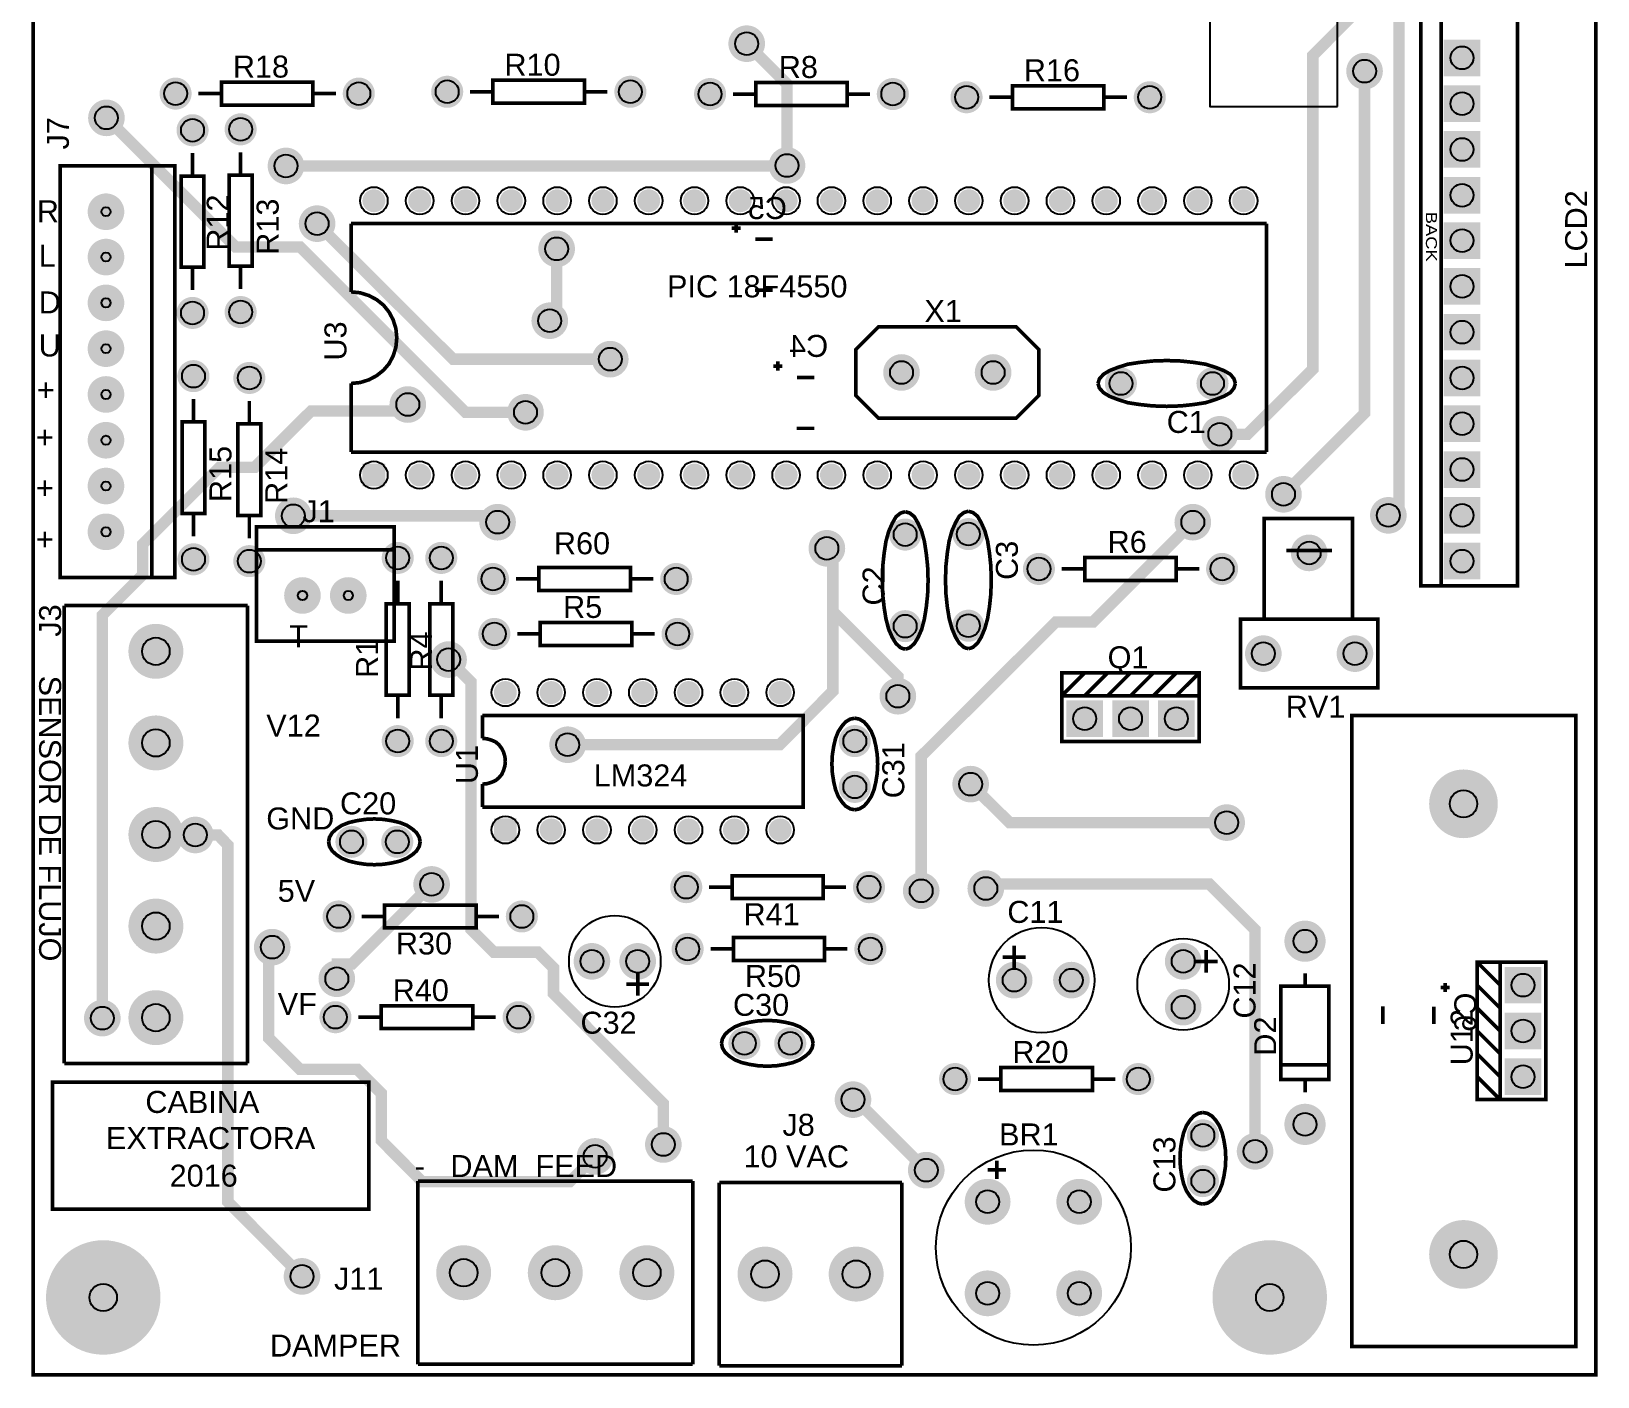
# Model space of a CAD drawing. Extents: x -1.71 to 1.71, y -2.49 to 2.49.
# Drawn here: x -1.71 to 1.71, y -2.492 to 0.446 of the extents above; entities that cross this region are included whole.
import ezdxf

# ---------------------------------------------------------------- set-up
doc = ezdxf.new("R2010")
doc.units = 0
doc.layers.get('0').update_dxf_attribs({"linetype": 'CONTINUOUS'})

# ---------------------------------------------------------------- blocks, each defined once
blk = doc.blocks.new('EPAD')
at = {"const_width": 0.5}
blk.add_lwpolyline([(-0.25, 0, 1), (0.25, 0, 1)], format="xyb", close=True, dxfattribs=at)
blk = doc.blocks.new('RPAD')
blk.add_trace([(-0.5, -0.5), (-0.5, 0.5), (0.5, -0.5), (0.5, 0.5)])

msp = doc.modelspace()

# ---------------------------------------------------------------- linework, layer by layer
for points, const_width in [([(-1.706, -2.488), (1.706, -2.488), (1.706, 2.48), (-1.706, 2.48), (-1.706, -2.488)], 0.008), ([(1.324, -0.765), (1.535, -0.765), (1.535, 0.838), (1.324, 0.838), (1.324, -0.765)], 0.008), ([(1.368, 0.835), (1.368, -0.762)], 0.008), ([(1.224, 0.614), (1.276, 0.562), (1.276, -0.556), (1.276, -0.588), (1.253, -0.611)], 0.025), ([(0.885, -0.434), (0.945, -0.434), (1.088, -0.292), (1.088, 0.393), (1.183, 0.489)], 0.025), ([(-0.06, 0.153), (-0.06, 0.331), (-0.148, 0.419)], 0.025), ([(-0.702, 0.289), (-0.502, 0.289), (-0.502, 0.339), (-0.702, 0.339), (-0.702, 0.289)], 0.008), ([(1.024, -0.565), (1.201, -0.388), (1.201, 0.359)], 0.025), ([(-1.345, 0.31), (-1.295, 0.31)], 0.008), ([(-1.295, 0.285), (-1.095, 0.285), (-1.095, 0.335), (-1.295, 0.335), (-1.295, 0.285)], 0.008), ([(-1.095, 0.31), (-1.045, 0.31)], 0.008), ([(-0.752, 0.314), (-0.702, 0.314)], 0.008), ([(-0.502, 0.314), (-0.452, 0.314)], 0.008), ([(-0.178, 0.309), (-0.128, 0.309)], 0.008), ([(-0.128, 0.284), (0.071, 0.284), (0.071, 0.334), (-0.128, 0.334), (-0.128, 0.284)], 0.008), ([(0.071, 0.309), (0.121, 0.309)], 0.008), ([(0.432, 0.277), (0.632, 0.277), (0.632, 0.327), (0.432, 0.327), (0.432, 0.277)], 0.008), ([(0.382, 0.302), (0.432, 0.302)], 0.008), ([(0.632, 0.302), (0.682, 0.302)], 0.008), ([(-0.631, -0.386), (-0.762, -0.386), (-1.123, -0.025), (-1.264, -0.025), (-1.546, 0.257)], 0.025), ([(-1.358, 0.18), (-1.358, 0.13)], 0.008), ([(-1.253, 0.182), (-1.253, 0.132)], 0.008), ([(-1.647, -0.747), (-1.397, -0.747), (-1.397, 0.152), (-1.647, 0.152), (-1.647, -0.747)], 0.008), ([(-1.447, 0.152), (-1.447, -0.747)], 0.008), ([(-1.154, 0.152), (-0.061, 0.152), (-0.06, 0.153)], 0.025), ([(-1.383, -0.069), (-1.333, -0.069), (-1.333, 0.13), (-1.383, 0.13), (-1.383, -0.069)], 0.008), ([(-1.278, -0.067), (-1.228, -0.067), (-1.228, 0.132), (-1.278, 0.132), (-1.278, -0.067)], 0.008), ([(-1.086, 0.026), (-0.789, -0.27), (-0.446, -0.27)], 0.025), ([(-1.012, -0.123), (-1.012, 0.026)], 0.008), ([(-1.012, 0.026), (0.987, 0.026)], 0.008), ([(-0.161, 0.016), (-0.181, 0.016)], 0.008), ([(-0.171, 0.006), (-0.171, 0.026)], 0.008), ([(0.987, 0.026), (0.987, -0.473)], 0.008), ([(-0.578, -0.186), (-0.563, -0.172), (-0.563, -0.029)], 0.025), ([(-0.091, -0.008), (-0.129, -0.008)], 0.008), ([(-1.358, -0.069), (-1.358, -0.119)], 0.008), ([(-1.253, -0.067), (-1.253, -0.117)], 0.008), ([(-0.912, -0.223), (-0.914, -0.203), (-0.92, -0.184), (-0.929, -0.167), (-0.941, -0.152), (-0.956, -0.14), (-0.973, -0.131), (-0.992, -0.125), (-1.012, -0.123)], 0.008), ([(-0.091, -0.119), (-0.13, -0.119)], 0.008), ([(0.14, -0.199), (0.44, -0.199), (0.49, -0.249), (0.49, -0.349), (0.44, -0.399), (0.14, -0.399), (0.09, -0.349), (0.09, -0.249), (0.14, -0.199)], 0.008), ([(-0.912, -0.223), (-0.914, -0.244), (-0.92, -0.263), (-0.929, -0.28), (-0.941, -0.294), (-0.956, -0.306), (-0.973, -0.315), (-0.992, -0.321), (-1.012, -0.323)], 0.008), ([(-0.08, -0.295), (-0.08, -0.275)], 0.008), ([(0.619, -0.323), (0.622, -0.313), (0.631, -0.303), (0.644, -0.295), (0.662, -0.288), (0.684, -0.281), (0.71, -0.277), (0.738, -0.274), (0.769, -0.273)], 0.008), ([(0.919, -0.323), (0.916, -0.313), (0.908, -0.303), (0.894, -0.295), (0.876, -0.288), (0.854, -0.281), (0.828, -0.277), (0.8, -0.274), (0.769, -0.273)], 0.008), ([(-0.07, -0.285), (-0.09, -0.285)], 0.008), ([(0, -0.31), (-0.038, -0.31)], 0.008), ([(-1.012, -0.473), (-1.012, -0.323)], 0.008), ([(0.619, -0.323), (0.622, -0.333), (0.631, -0.343), (0.644, -0.351), (0.662, -0.358), (0.684, -0.365), (0.71, -0.369), (0.738, -0.372), (0.769, -0.373)], 0.008), ([(0.919, -0.323), (0.916, -0.333), (0.908, -0.343), (0.894, -0.351), (0.876, -0.358), (0.854, -0.365), (0.828, -0.369), (0.8, -0.372), (0.769, -0.373)], 0.008), ([(-1.555, -1.709), (-1.555, -0.829), (-1.467, -0.741), (-1.467, -0.674), (-1.299, -0.506), (-1.222, -0.506), (-1.099, -0.383), (-0.902, -0.383), (-0.888, -0.369)], 0.025), ([(-1.356, -0.357), (-1.356, -0.407)], 0.008), ([(-1.234, -0.361), (-1.234, -0.411)], 0.008), ([(-1.381, -0.607), (-1.331, -0.607), (-1.331, -0.407), (-1.381, -0.407), (-1.381, -0.607)], 0.008), ([(-1.259, -0.611), (-1.209, -0.611), (-1.209, -0.411), (-1.259, -0.411), (-1.259, -0.611)], 0.008), ([(0, -0.421), (-0.039, -0.421)], 0.008), ([(-1.012, -0.473), (0.987, -0.473)], 0.008), ([(-1.356, -0.607), (-1.356, -0.657)], 0.008), ([(-1.234, -0.611), (-1.234, -0.661)], 0.008), ([(-1.138, -0.612), (-0.707, -0.612), (-0.692, -0.626)], 0.025), ([(0.198, -0.603), (0.188, -0.606), (0.178, -0.614), (0.17, -0.628), (0.162, -0.646), (0.156, -0.668), (0.152, -0.694), (0.149, -0.722), (0.148, -0.753)], 0.008), ([(0.198, -0.603), (0.208, -0.606), (0.218, -0.614), (0.226, -0.628), (0.234, -0.646), (0.24, -0.668), (0.244, -0.694), (0.247, -0.722), (0.248, -0.753)], 0.008), ([(0.233, -1.431), (0.233, -1.137), (0.527, -0.844), (0.608, -0.844), (0.826, -0.626)], 0.025), ([(0.336, -0.602), (0.326, -0.605), (0.316, -0.613), (0.308, -0.627), (0.3, -0.645), (0.294, -0.667), (0.29, -0.693), (0.287, -0.721), (0.286, -0.752)], 0.008), ([(0.336, -0.602), (0.346, -0.605), (0.356, -0.613), (0.364, -0.627), (0.372, -0.645), (0.378, -0.667), (0.382, -0.693), (0.385, -0.721), (0.386, -0.752)], 0.008), ([(0.982, -0.838), (1.175, -0.838), (1.175, -0.618), (0.982, -0.618), (0.982, -0.838)], 0.008), ([(-1.218, -0.886), (-0.918, -0.886), (-0.918, -0.636), (-1.218, -0.636), (-1.218, -0.886)], 0.008), ([(-1.218, -0.686), (-0.918, -0.686)], 0.008), ([(-0.539, -1.112), (-0.076, -1.112), (0.04, -0.995), (0.04, -0.821), (0.04, -0.695), (0.027, -0.683)], 0.025), ([(1.03, -0.688), (1.13, -0.688)], 0.008), ([(0.59, -0.753), (0.79, -0.753), (0.79, -0.703), (0.59, -0.703), (0.59, -0.753)], 0.008), ([(-0.91, -0.754), (-0.91, -0.804)], 0.008), ([(-0.815, -0.804), (-0.815, -0.754)], 0.008), ([(-0.602, -0.75), (-0.652, -0.75)], 0.008), ([(-0.602, -0.775), (-0.402, -0.775), (-0.402, -0.725), (-0.602, -0.725), (-0.602, -0.775)], 0.008), ([(-0.352, -0.75), (-0.402, -0.75)], 0.008), ([(0.198, -0.903), (0.193, -0.902), (0.188, -0.9), (0.178, -0.891), (0.17, -0.878), (0.162, -0.86), (0.156, -0.837), (0.152, -0.812), (0.149, -0.784), (0.148, -0.753)], 0.008), ([(0.198, -0.903), (0.203, -0.902), (0.208, -0.9), (0.218, -0.891), (0.226, -0.878), (0.234, -0.86), (0.24, -0.837), (0.244, -0.812), (0.247, -0.784), (0.248, -0.753)], 0.008), ([(0.336, -0.902), (0.331, -0.901), (0.326, -0.899), (0.316, -0.89), (0.308, -0.877), (0.3, -0.858), (0.294, -0.836), (0.29, -0.811), (0.287, -0.783), (0.286, -0.752)], 0.008), ([(0.336, -0.902), (0.341, -0.901), (0.346, -0.899), (0.356, -0.89), (0.364, -0.877), (0.372, -0.858), (0.378, -0.836), (0.382, -0.811), (0.385, -0.783), (0.386, -0.752)], 0.008), ([(0.54, -0.728), (0.59, -0.728)], 0.008), ([(0.79, -0.728), (0.84, -0.728)], 0.008), ([(-1.238, -0.808), (-1.638, -0.808)], 0.008), ([(-1.638, -0.808), (-1.638, -1.808)], 0.008), ([(-1.238, -1.808), (-1.238, -0.808)], 0.008), ([(-0.935, -1.004), (-0.885, -1.004), (-0.885, -0.804), (-0.935, -0.804), (-0.935, -1.004)], 0.008), ([(-0.84, -1.004), (-0.79, -1.004), (-0.79, -0.804), (-0.84, -0.804), (-0.84, -1.004)], 0.008), ([(0.182, -1.006), (0.182, -0.963), (0.04, -0.821)], 0.025), ([(-0.599, -0.895), (-0.399, -0.895), (-0.399, -0.845), (-0.599, -0.845), (-0.599, -0.895)], 0.008), ([(0.93, -0.988), (1.23, -0.988), (1.23, -0.838), (0.93, -0.838), (0.93, -0.988)], 0.008), ([(-0.649, -0.87), (-0.599, -0.87)], 0.008), ([(-0.399, -0.87), (-0.349, -0.87)], 0.008), ([(-0.33, -1.985), (-0.33, -1.896), (-0.57, -1.655), (-0.57, -1.599), (-0.604, -1.565), (-0.7, -1.565), (-0.75, -1.515), (-0.75, -0.975), (-0.799, -0.926)], 0.025), ([(0.54, -1.005), (0.54, -0.955), (0.84, -0.955), (0.84, -1.005)], 0.008), ([(0.54, -1.005), (0.59, -0.955)], 0.008), ([(0.59, -1.005), (0.64, -0.955)], 0.008), ([(0.64, -1.005), (0.69, -0.955)], 0.008), ([(0.69, -1.005), (0.74, -0.955)], 0.008), ([(0.74, -1.005), (0.79, -0.955)], 0.008), ([(0.79, -1.005), (0.84, -0.955)], 0.008), ([(-0.91, -1.004), (-0.91, -1.054)], 0.008), ([(-0.815, -1.054), (-0.815, -1.004)], 0.008), ([(0.54, -1.105), (0.84, -1.105), (0.84, -1.005), (0.54, -1.005), (0.54, -1.105)], 0.008), ([(-0.725, -1.098), (-0.725, -1.048)], 0.008), ([(-0.725, -1.248), (-0.025, -1.248), (-0.025, -1.048), (-0.725, -1.048)], 0.008), ([(0.088, -1.054), (0.078, -1.056), (0.068, -1.062), (0.06, -1.071), (0.052, -1.083), (0.046, -1.098), (0.042, -1.115), (0.039, -1.134), (0.038, -1.154)], 0.008), ([(0.088, -1.054), (0.098, -1.056), (0.108, -1.062), (0.116, -1.071), (0.124, -1.083), (0.13, -1.098), (0.134, -1.115), (0.137, -1.134), (0.138, -1.154)], 0.008), ([(1.173, -2.426), (1.662, -2.426), (1.662, -1.048), (1.173, -1.048), (1.173, -2.426)], 0.008), ([(-0.675, -1.148), (-0.676, -1.138), (-0.679, -1.128), (-0.683, -1.12), (-0.689, -1.112), (-0.696, -1.106), (-0.705, -1.102), (-0.715, -1.099), (-0.725, -1.098)], 0.008), ([(-0.675, -1.148), (-0.676, -1.158), (-0.679, -1.168), (-0.683, -1.177), (-0.689, -1.184), (-0.696, -1.19), (-0.705, -1.194), (-0.715, -1.197), (-0.725, -1.198)], 0.008), ([(0.088, -1.254), (0.078, -1.252), (0.068, -1.246), (0.06, -1.237), (0.052, -1.225), (0.046, -1.21), (0.042, -1.193), (0.039, -1.174), (0.038, -1.154)], 0.008), ([(0.088, -1.254), (0.098, -1.252), (0.108, -1.246), (0.116, -1.237), (0.124, -1.225), (0.13, -1.21), (0.134, -1.193), (0.137, -1.174), (0.138, -1.154)], 0.008), ([(-0.725, -1.248), (-0.725, -1.198)], 0.008), ([(0.9, -1.282), (0.426, -1.282), (0.341, -1.198)], 0.025), ([(-1.352, -1.309), (-1.302, -1.309), (-1.281, -1.331), (-1.281, -2.11), (-1.119, -2.273)], 0.025), ([(-1.061, -1.324), (-1.059, -1.314), (-1.053, -1.304), (-1.044, -1.296), (-1.032, -1.288), (-1.017, -1.282), (-1, -1.278), (-0.981, -1.275), (-0.961, -1.274)], 0.008), ([(-0.861, -1.324), (-0.863, -1.314), (-0.869, -1.304), (-0.878, -1.296), (-0.89, -1.288), (-0.905, -1.282), (-0.922, -1.278), (-0.941, -1.275), (-0.961, -1.274)], 0.008), ([(-1.061, -1.324), (-1.059, -1.334), (-1.053, -1.344), (-1.044, -1.352), (-1.032, -1.36), (-1.017, -1.366), (-1, -1.37), (-0.981, -1.373), (-0.961, -1.374)], 0.008), ([(-0.861, -1.324), (-0.863, -1.334), (-0.869, -1.344), (-0.878, -1.352), (-0.89, -1.36), (-0.905, -1.366), (-0.922, -1.37), (-0.941, -1.373), (-0.961, -1.374)], 0.008), ([(-0.18, -1.448), (0.019, -1.448), (0.019, -1.398), (-0.18, -1.398), (-0.18, -1.448)], 0.008), ([(-0.836, -1.417), (-1.01, -1.591), (-1.042, -1.591), (-1.043, -1.623)], 0.025), ([(-0.18, -1.423), (-0.23, -1.423)], 0.008), ([(0.069, -1.423), (0.019, -1.423)], 0.008), ([(0.962, -2), (0.962, -1.516), (0.862, -1.416), (0.384, -1.416), (0.374, -1.426)], 0.025), ([(-0.939, -1.512), (-0.739, -1.512), (-0.739, -1.462), (-0.939, -1.462), (-0.939, -1.512)], 0.008), ([(-0.939, -1.487), (-0.989, -1.487)], 0.008), ([(-0.689, -1.487), (-0.739, -1.487)], 0.008), ([(-0.177, -1.583), (0.022, -1.583), (0.022, -1.533), (-0.177, -1.533), (-0.177, -1.583)], 0.008), ([(-0.479, -2.011), (-0.534, -2.066), (-0.857, -2.066), (-0.946, -1.976), (-0.946, -1.873), (-0.998, -1.821), (-1.123, -1.821), (-1.192, -1.752), (-1.192, -1.562), (-1.184, -1.554)], 0.025), ([(-0.177, -1.558), (-0.227, -1.558)], 0.008), ([(0.072, -1.558), (0.022, -1.558)], 0.008), ([(0.411, -1.576), (0.461, -1.576)], 0.008), ([(0.436, -1.551), (0.436, -1.601)], 0.008), ([(0.855, -1.56), (0.855, -1.61)], 0.008), ([(-0.386, -1.66), (-0.386, -1.61)], 0.008), ([(0.88, -1.585), (0.83, -1.585)], 0.008), ([(1.071, -1.639), (1.071, -1.611)], 0.008), ([(1.497, -1.887), (1.597, -1.887), (1.597, -1.587), (1.497, -1.587), (1.497, -1.887), (1.447, -1.887), (1.447, -1.587), (1.497, -1.587)], 0.008), ([(1.497, -1.637), (1.447, -1.587)], 0.008), ([(-0.361, -1.635), (-0.411, -1.635)], 0.008), ([(1.018, -1.843), (1.123, -1.843), (1.123, -1.639), (1.018, -1.639), (1.018, -1.843)], 0.008), ([(1.367, -1.642), (1.387, -1.642)], 0.008), ([(1.377, -1.652), (1.377, -1.632)], 0.008), ([(1.497, -1.687), (1.447, -1.637)], 0.008), ([(-0.996, -1.707), (-0.946, -1.707)], 0.008), ([(-0.946, -1.732), (-0.746, -1.732), (-0.746, -1.682), (-0.946, -1.682), (-0.946, -1.732)], 0.008), ([(-0.746, -1.707), (-0.696, -1.707)], 0.008), ([(-0.203, -1.764), (-0.201, -1.754), (-0.195, -1.744), (-0.186, -1.736), (-0.174, -1.728), (-0.159, -1.722), (-0.142, -1.718), (-0.123, -1.715), (-0.103, -1.714)], 0.008), ([(-0.003, -1.764), (-0.005, -1.754), (-0.011, -1.744), (-0.02, -1.736), (-0.032, -1.728), (-0.047, -1.722), (-0.064, -1.718), (-0.083, -1.715), (-0.103, -1.714)], 0.008), ([(1.241, -1.722), (1.241, -1.683)], 0.008), ([(1.352, -1.722), (1.352, -1.684)], 0.008), ([(1.497, -1.737), (1.447, -1.687)], 0.008), ([(1.497, -1.787), (1.447, -1.737)], 0.008), ([(-0.203, -1.764), (-0.201, -1.774), (-0.195, -1.784), (-0.186, -1.792), (-0.174, -1.8), (-0.159, -1.806), (-0.142, -1.81), (-0.123, -1.813), (-0.103, -1.814)], 0.008), ([(-0.003, -1.764), (-0.005, -1.774), (-0.011, -1.784), (-0.02, -1.792), (-0.032, -1.8), (-0.047, -1.806), (-0.064, -1.81), (-0.083, -1.813), (-0.103, -1.814)], 0.008), ([(-1.238, -1.808), (-1.638, -1.808)], 0.008), ([(1.019, -1.811), (1.122, -1.811)], 0.008), ([(1.497, -1.837), (1.447, -1.787)], 0.008), ([(-1.664, -2.126), (-0.973, -2.126), (-0.973, -1.849), (-1.664, -1.849), (-1.664, -2.126)], 0.008), ([(0.357, -1.842), (0.407, -1.842)], 0.008), ([(0.407, -1.867), (0.607, -1.867), (0.607, -1.817), (0.407, -1.817), (0.407, -1.867)], 0.008), ([(0.607, -1.842), (0.657, -1.842)], 0.008), ([(1.071, -1.871), (1.071, -1.843)], 0.008), ([(1.497, -1.887), (1.447, -1.837)], 0.008), ([(0.244, -2.041), (0.09, -1.887), (0.084, -1.887)], 0.025), ([(0.848, -1.915), (0.838, -1.917), (0.828, -1.923), (0.82, -1.932), (0.812, -1.944), (0.806, -1.959), (0.802, -1.976), (0.799, -1.995), (0.798, -2.015)], 0.008), ([(0.848, -1.915), (0.858, -1.917), (0.868, -1.923), (0.876, -1.932), (0.884, -1.944), (0.89, -1.959), (0.894, -1.976), (0.897, -1.995), (0.898, -2.015)], 0.008), ([(0.398, -2.02), (0.398, -2.06)], 0.008), ([(0.848, -2.115), (0.838, -2.113), (0.828, -2.107), (0.82, -2.098), (0.812, -2.086), (0.806, -2.071), (0.802, -2.054), (0.799, -2.035), (0.798, -2.015)], 0.008), ([(0.848, -2.115), (0.858, -2.113), (0.868, -2.107), (0.876, -2.098), (0.884, -2.086), (0.89, -2.071), (0.894, -2.054), (0.897, -2.035), (0.898, -2.015)], 0.008), ([(0.378, -2.04), (0.418, -2.04)], 0.008), ([(-0.866, -2.065), (-0.866, -2.465)], 0.008), ([(-0.266, -2.065), (-0.866, -2.065)], 0.008), ([(-0.266, -2.065), (-0.266, -2.465)], 0.008), ([(-0.208, -2.068), (-0.208, -2.468)], 0.008), ([(-0.208, -2.068), (0.191, -2.068)], 0.008), ([(0.191, -2.068), (0.191, -2.468)], 0.008), ([(-0.866, -2.465), (-0.266, -2.465)], 0.008), ([(-0.208, -2.468), (0.191, -2.468)], 0.008)]:
    msp.add_lwpolyline(points, dxfattribs=dict(const_width=const_width))
msp.add_lwpolyline([(1.142, 0.282), (1.142, 1.823), (0.863, 1.823), (0.863, 0.282), (1.142, 0.282)])
for centre, radius in [((-0.148, 0.419), 0.025), ((1.414, 0.388), 0.025), ((1.201, 0.359), 0.025), ((-1.395, 0.31), 0.025), ((-0.995, 0.31), 0.025), ((-0.802, 0.314), 0.025), ((-0.402, 0.314), 0.025), ((-0.228, 0.309), 0.025), ((0.171, 0.309), 0.025), ((0.332, 0.302), 0.025), ((0.732, 0.302), 0.025), ((1.414, 0.288), 0.025), ((-1.546, 0.257), 0.025), ((-1.358, 0.23), 0.025), ((-1.253, 0.232), 0.025), ((1.414, 0.188), 0.025), ((-1.154, 0.152), 0.025), ((-0.06, 0.153), 0.025), ((-0.962, 0.076), 0.03), ((-0.862, 0.076), 0.03), ((-0.762, 0.076), 0.03), ((-0.662, 0.076), 0.03), ((-0.562, 0.076), 0.03), ((-0.462, 0.076), 0.03), ((-0.362, 0.076), 0.03), ((-0.262, 0.076), 0.03), ((-0.162, 0.076), 0.03), ((-0.062, 0.076), 0.03), ((0.037, 0.076), 0.03), ((0.137, 0.076), 0.03), ((0.237, 0.076), 0.03), ((0.337, 0.076), 0.03), ((0.437, 0.076), 0.03), ((0.537, 0.076), 0.03), ((0.637, 0.076), 0.03), ((0.737, 0.076), 0.03), ((0.837, 0.076), 0.03), ((0.937, 0.076), 0.03), ((1.414, 0.088), 0.025), ((-1.547, 0.052), 0.01), ((-1.086, 0.026), 0.025), ((1.414, -0.011), 0.025), ((-0.563, -0.029), 0.025), ((-1.547, -0.047), 0.01), ((1.414, -0.111), 0.025), ((-1.547, -0.147), 0.01), ((-1.358, -0.169), 0.025), ((-1.253, -0.167), 0.025), ((-0.578, -0.186), 0.025), ((1.414, -0.211), 0.025), ((-1.547, -0.247), 0.01), ((-0.446, -0.27), 0.025), ((-1.356, -0.307), 0.025), ((-1.234, -0.311), 0.025), ((0.19, -0.299), 0.025), ((0.39, -0.299), 0.025), ((0.669, -0.323), 0.025), ((0.869, -0.323), 0.025), ((1.414, -0.311), 0.025), ((-1.547, -0.347), 0.01), ((-0.888, -0.369), 0.025), ((-0.631, -0.386), 0.025), ((0.885, -0.434), 0.025), ((1.414, -0.411), 0.025), ((-1.547, -0.447), 0.01), ((-0.962, -0.523), 0.03), ((-0.862, -0.523), 0.03), ((-0.762, -0.523), 0.03), ((-0.662, -0.523), 0.03), ((-0.562, -0.523), 0.03), ((-0.462, -0.523), 0.03), ((-0.362, -0.523), 0.03), ((-0.262, -0.523), 0.03), ((-0.162, -0.523), 0.03), ((-0.062, -0.523), 0.03), ((0.037, -0.523), 0.03), ((0.137, -0.523), 0.03), ((0.237, -0.523), 0.03), ((0.337, -0.523), 0.03), ((0.437, -0.523), 0.03), ((0.537, -0.523), 0.03), ((0.637, -0.523), 0.03), ((0.737, -0.523), 0.03), ((0.837, -0.523), 0.03), ((0.937, -0.523), 0.03), ((1.414, -0.511), 0.025), ((-1.547, -0.547), 0.01), ((1.024, -0.565), 0.025), ((-1.138, -0.612), 0.025), ((-0.692, -0.626), 0.025), ((0.826, -0.626), 0.025), ((1.253, -0.611), 0.025), ((1.414, -0.611), 0.025), ((-1.547, -0.647), 0.01), ((0.198, -0.653), 0.025), ((0.336, -0.652), 0.025), ((-1.356, -0.707), 0.025), ((-0.91, -0.704), 0.025), ((-0.815, -0.704), 0.025), ((0.027, -0.683), 0.025), ((1.08, -0.693), 0.025), ((-1.234, -0.711), 0.025), ((0.49, -0.728), 0.025), ((0.89, -0.728), 0.025), ((1.414, -0.711), 0.025), ((-0.702, -0.75), 0.025), ((-0.302, -0.75), 0.025), ((-1.118, -0.786), 0.01), ((-1.018, -0.786), 0.01), ((-0.699, -0.87), 0.025), ((-0.299, -0.87), 0.025), ((0.198, -0.853), 0.025), ((0.336, -0.852), 0.025), ((-1.438, -0.908), 0.03), ((0.98, -0.913), 0.025), ((1.18, -0.913), 0.025), ((-0.799, -0.926), 0.025), ((-0.675, -0.998), 0.03), ((-0.575, -0.998), 0.03), ((-0.475, -0.998), 0.03), ((-0.375, -0.998), 0.03), ((-0.275, -0.998), 0.03), ((-0.175, -0.998), 0.03), ((-0.075, -0.998), 0.03), ((0.182, -1.006), 0.025), ((0.59, -1.055), 0.025), ((0.69, -1.055), 0.025), ((0.79, -1.055), 0.025), ((-1.438, -1.108), 0.03), ((-0.91, -1.104), 0.025), ((-0.815, -1.104), 0.025), ((-0.539, -1.112), 0.025), ((0.088, -1.104), 0.025), ((0.088, -1.204), 0.025), ((0.341, -1.198), 0.025), ((1.417, -1.241), 0.03), ((0.9, -1.282), 0.025), ((-1.438, -1.308), 0.03), ((-1.352, -1.309), 0.025), ((-1.011, -1.324), 0.025), ((-0.911, -1.324), 0.025), ((-0.675, -1.298), 0.03), ((-0.575, -1.298), 0.03), ((-0.475, -1.298), 0.03), ((-0.375, -1.298), 0.03), ((-0.275, -1.298), 0.03), ((-0.175, -1.298), 0.03), ((-0.075, -1.298), 0.03), ((-0.836, -1.417), 0.025), ((-0.28, -1.423), 0.025), ((0.119, -1.423), 0.025), ((0.374, -1.426), 0.025), ((0.233, -1.431), 0.025), ((-1.039, -1.487), 0.025), ((-0.639, -1.487), 0.025), ((-1.438, -1.508), 0.03), ((-1.184, -1.554), 0.025), ((-0.277, -1.558), 0.025), ((0.122, -1.558), 0.025), ((1.071, -1.541), 0.025), ((-0.486, -1.585), 0.025), ((-0.386, -1.585), 0.025), ((0.805, -1.585), 0.025), ((-1.043, -1.623), 0.025), ((0.436, -1.626), 0.025), ((0.561, -1.626), 0.025), ((1.547, -1.637), 0.025), ((0.805, -1.685), 0.025), ((-1.555, -1.709), 0.025), ((-1.438, -1.708), 0.03), ((-1.046, -1.707), 0.025), ((-0.646, -1.707), 0.025), ((-0.153, -1.764), 0.025), ((-0.053, -1.764), 0.025), ((1.547, -1.737), 0.025), ((1.547, -1.837), 0.025), ((0.307, -1.842), 0.025), ((0.707, -1.842), 0.025), ((0.084, -1.887), 0.025), ((0.848, -1.965), 0.025), ((1.071, -1.941), 0.025), ((-0.33, -1.985), 0.025), ((0.962, -2), 0.025), ((-0.479, -2.011), 0.025), ((0.244, -2.041), 0.025), ((0.848, -2.065), 0.025), ((0.378, -2.11), 0.025), ((0.578, -2.11), 0.025), ((1.417, -2.225), 0.03), ((-1.119, -2.273), 0.025), ((-0.766, -2.265), 0.03), ((-0.566, -2.265), 0.03), ((-0.366, -2.265), 0.03), ((-0.108, -2.268), 0.03), ((0.091, -2.268), 0.03), ((-1.553, -2.319), 0.03), ((0.378, -2.31), 0.025), ((0.578, -2.31), 0.025), ((0.994, -2.319), 0.03)]:
    msp.add_circle(centre, radius)
at = {"layer": '12632256'}
for centre, radius in [((-0.436, -1.585), 0.1), ((0.496, -1.626), 0.115), ((0.805, -1.635), 0.1), ((0.478, -2.21), 0.213)]:
    msp.add_circle(centre, radius, dxfattribs=at)

# ---------------------------------------------------------------- block references
for name, p, xscale, yscale in [('EPAD', (-0.148, 0.419), 0.08, 0.08), ('EPAD', (1.201, 0.359), 0.08, 0.08), ('EPAD', (-1.395, 0.31), 0.07, 0.07), ('EPAD', (-0.995, 0.31), 0.07, 0.07), ('EPAD', (-0.802, 0.314), 0.07, 0.07), ('EPAD', (-0.402, 0.314), 0.07, 0.07), ('EPAD', (-0.228, 0.309), 0.07, 0.07), ('EPAD', (0.171, 0.309), 0.07, 0.07), ('EPAD', (0.332, 0.302), 0.07, 0.07), ('EPAD', (0.732, 0.302), 0.07, 0.07), ('EPAD', (-1.546, 0.257), 0.08, 0.08), ('EPAD', (-1.358, 0.23), 0.07, 0.07), ('EPAD', (-1.253, 0.232), 0.07, 0.07), ('EPAD', (-1.154, 0.152), 0.08, 0.08), ('EPAD', (-0.06, 0.153), 0.08, 0.08), ('EPAD', (-1.547, 0.052), 0.08, 0.08), ('EPAD', (-0.962, 0.076), 0.05, 0.05), ('EPAD', (-0.862, 0.076), 0.05, 0.05), ('EPAD', (-0.762, 0.076), 0.05, 0.05), ('EPAD', (-0.662, 0.076), 0.05, 0.05), ('EPAD', (-0.562, 0.076), 0.05, 0.05), ('EPAD', (-0.462, 0.076), 0.05, 0.05), ('EPAD', (-0.362, 0.076), 0.05, 0.05), ('EPAD', (-0.262, 0.076), 0.05, 0.05), ('EPAD', (-0.162, 0.076), 0.05, 0.05), ('EPAD', (-0.062, 0.076), 0.05, 0.05), ('EPAD', (0.037, 0.076), 0.05, 0.05), ('EPAD', (0.137, 0.076), 0.05, 0.05), ('EPAD', (0.237, 0.076), 0.05, 0.05), ('EPAD', (0.337, 0.076), 0.05, 0.05), ('EPAD', (0.437, 0.076), 0.05, 0.05), ('EPAD', (0.537, 0.076), 0.05, 0.05), ('EPAD', (0.637, 0.076), 0.05, 0.05), ('EPAD', (0.737, 0.076), 0.05, 0.05), ('EPAD', (0.837, 0.076), 0.05, 0.05), ('EPAD', (0.937, 0.076), 0.05, 0.05), ('EPAD', (-1.086, 0.026), 0.08, 0.08), ('EPAD', (-0.563, -0.029), 0.08, 0.08), ('EPAD', (-1.547, -0.047), 0.08, 0.08), ('EPAD', (-1.547, -0.147), 0.08, 0.08), ('EPAD', (-1.358, -0.169), 0.07, 0.07), ('EPAD', (-1.253, -0.167), 0.07, 0.07), ('EPAD', (-0.578, -0.186), 0.08, 0.08), ('EPAD', (-1.547, -0.247), 0.08, 0.08), ('EPAD', (-0.446, -0.27), 0.08, 0.08), ('EPAD', (-1.356, -0.307), 0.07, 0.07), ('EPAD', (0.19, -0.299), 0.08, 0.08), ('EPAD', (0.39, -0.299), 0.08, 0.08), ('EPAD', (-1.547, -0.347), 0.08, 0.08), ('EPAD', (-1.234, -0.311), 0.07, 0.07), ('EPAD', (0.669, -0.323), 0.07, 0.07), ('EPAD', (0.869, -0.323), 0.07, 0.07), ('EPAD', (-0.888, -0.369), 0.08, 0.08), ('EPAD', (-0.631, -0.386), 0.08, 0.08), ('EPAD', (-1.547, -0.447), 0.08, 0.08), ('EPAD', (0.885, -0.434), 0.08, 0.08), ('EPAD', (-1.547, -0.547), 0.08, 0.08), ('RPAD', (-0.962, -0.523), 0.05, 0.05), ('EPAD', (-0.862, -0.523), 0.05, 0.05), ('EPAD', (-0.762, -0.523), 0.05, 0.05), ('EPAD', (-0.662, -0.523), 0.05, 0.05), ('EPAD', (-0.562, -0.523), 0.05, 0.05), ('EPAD', (-0.462, -0.523), 0.05, 0.05), ('EPAD', (-0.362, -0.523), 0.05, 0.05), ('EPAD', (-0.262, -0.523), 0.05, 0.05), ('EPAD', (-0.162, -0.523), 0.05, 0.05), ('EPAD', (-0.062, -0.523), 0.05, 0.05), ('EPAD', (0.037, -0.523), 0.05, 0.05), ('EPAD', (0.137, -0.523), 0.05, 0.05), ('EPAD', (0.237, -0.523), 0.05, 0.05), ('EPAD', (0.337, -0.523), 0.05, 0.05), ('EPAD', (0.437, -0.523), 0.05, 0.05), ('EPAD', (0.537, -0.523), 0.05, 0.05), ('EPAD', (0.637, -0.523), 0.05, 0.05), ('EPAD', (0.737, -0.523), 0.05, 0.05), ('EPAD', (0.837, -0.523), 0.05, 0.05), ('EPAD', (0.937, -0.523), 0.05, 0.05), ('EPAD', (1.024, -0.565), 0.08, 0.08), ('EPAD', (-1.138, -0.612), 0.08, 0.08), ('EPAD', (1.253, -0.611), 0.08, 0.08), ('EPAD', (-1.547, -0.647), 0.08, 0.08), ('EPAD', (-0.692, -0.626), 0.08, 0.08), ('EPAD', (0.826, -0.626), 0.08, 0.08), ('EPAD', (0.027, -0.683), 0.08, 0.08), ('EPAD', (0.198, -0.653), 0.07, 0.07), ('EPAD', (0.336, -0.652), 0.07, 0.07), ('EPAD', (-1.356, -0.707), 0.07, 0.07), ('EPAD', (-1.234, -0.711), 0.07, 0.07), ('EPAD', (-0.91, -0.704), 0.07, 0.07), ('EPAD', (-0.815, -0.704), 0.07, 0.07), ('EPAD', (1.08, -0.693), 0.08, 0.08), ('EPAD', (-0.702, -0.75), 0.07, 0.07), ('EPAD', (-0.302, -0.75), 0.07, 0.07), ('EPAD', (0.49, -0.728), 0.07, 0.07), ('EPAD', (0.89, -0.728), 0.07, 0.07), ('EPAD', (-1.118, -0.786), 0.08, 0.08), ('EPAD', (-1.018, -0.786), 0.08, 0.08), ('EPAD', (0.198, -0.853), 0.07, 0.07), ('EPAD', (0.336, -0.852), 0.07, 0.07), ('EPAD', (-1.438, -0.908), 0.12, 0.12), ('EPAD', (-0.699, -0.87), 0.07, 0.07), ('EPAD', (-0.299, -0.87), 0.07, 0.07), ('EPAD', (-0.799, -0.926), 0.08, 0.08), ('EPAD', (0.98, -0.913), 0.08, 0.08), ('EPAD', (1.18, -0.913), 0.08, 0.08), ('EPAD', (-0.675, -0.998), 0.05, 0.05), ('EPAD', (-0.575, -0.998), 0.05, 0.05), ('EPAD', (-0.475, -0.998), 0.05, 0.05), ('EPAD', (-0.375, -0.998), 0.05, 0.05), ('EPAD', (-0.275, -0.998), 0.05, 0.05), ('EPAD', (-0.175, -0.998), 0.05, 0.05), ('EPAD', (-0.075, -0.998), 0.05, 0.05), ('EPAD', (0.182, -1.006), 0.08, 0.08), ('RPAD', (0.59, -1.055), 0.08, 0.08), ('RPAD', (0.69, -1.055), 0.08, 0.08), ('RPAD', (0.79, -1.055), 0.08, 0.08), ('EPAD', (-1.438, -1.108), 0.12, 0.12), ('EPAD', (-0.91, -1.104), 0.07, 0.07), ('EPAD', (-0.815, -1.104), 0.07, 0.07), ('EPAD', (-0.539, -1.112), 0.08, 0.08), ('EPAD', (0.088, -1.104), 0.07, 0.07), ('EPAD', (0.341, -1.198), 0.08, 0.08), ('EPAD', (0.088, -1.204), 0.07, 0.07), ('EPAD', (1.417, -1.241), 0.15, 0.15), ('EPAD', (-1.438, -1.308), 0.12, 0.12), ('EPAD', (0.9, -1.282), 0.08, 0.08), ('EPAD', (-1.352, -1.309), 0.08, 0.08), ('EPAD', (-1.011, -1.324), 0.07, 0.07), ('EPAD', (-0.911, -1.324), 0.07, 0.07), ('RPAD', (-0.675, -1.298), 0.05, 0.05), ('EPAD', (-0.575, -1.298), 0.05, 0.05), ('EPAD', (-0.475, -1.298), 0.05, 0.05), ('EPAD', (-0.375, -1.298), 0.05, 0.05), ('EPAD', (-0.275, -1.298), 0.05, 0.05), ('EPAD', (-0.175, -1.298), 0.05, 0.05), ('EPAD', (-0.075, -1.298), 0.05, 0.05), ('EPAD', (-0.836, -1.417), 0.08, 0.08), ('EPAD', (-0.28, -1.423), 0.07, 0.07), ('EPAD', (0.119, -1.423), 0.07, 0.07), ('EPAD', (0.233, -1.431), 0.08, 0.08), ('EPAD', (0.374, -1.426), 0.08, 0.08), ('EPAD', (-1.438, -1.508), 0.12, 0.12), ('EPAD', (-1.039, -1.487), 0.07, 0.07), ('EPAD', (-0.639, -1.487), 0.07, 0.07), ('EPAD', (1.071, -1.541), 0.09, 0.09), ('EPAD', (-1.184, -1.554), 0.08, 0.08), ('EPAD', (-0.277, -1.558), 0.07, 0.07), ('EPAD', (0.122, -1.558), 0.07, 0.07), ('EPAD', (-0.486, -1.585), 0.08, 0.08), ('EPAD', (-0.386, -1.585), 0.08, 0.08), ('EPAD', (0.805, -1.585), 0.08, 0.08), ('EPAD', (-1.043, -1.623), 0.08, 0.08), ('EPAD', (0.436, -1.626), 0.08, 0.08), ('EPAD', (0.561, -1.626), 0.08, 0.08), ('EPAD', (-1.555, -1.709), 0.08, 0.08), ('EPAD', (-1.438, -1.708), 0.12, 0.12), ('EPAD', (-1.046, -1.707), 0.07, 0.07), ('EPAD', (-0.646, -1.707), 0.07, 0.07), ('EPAD', (0.805, -1.685), 0.08, 0.08), ('EPAD', (-0.153, -1.764), 0.07, 0.07), ('EPAD', (-0.053, -1.764), 0.07, 0.07), ('EPAD', (0.307, -1.842), 0.07, 0.07), ('EPAD', (0.707, -1.842), 0.07, 0.07), ('EPAD', (0.084, -1.887), 0.08, 0.08), ('EPAD', (1.071, -1.941), 0.09, 0.09), ('EPAD', (-0.33, -1.985), 0.08, 0.08), ('EPAD', (0.848, -1.965), 0.07, 0.07), ('EPAD', (-0.479, -2.011), 0.08, 0.08), ('EPAD', (0.962, -2), 0.08, 0.08), ('EPAD', (0.244, -2.041), 0.08, 0.08), ('EPAD', (0.848, -2.065), 0.07, 0.07), ('EPAD', (0.378, -2.11), 0.1, 0.1), ('EPAD', (0.578, -2.11), 0.1, 0.1), ('EPAD', (1.417, -2.225), 0.15, 0.15), ('EPAD', (-1.553, -2.319), 0.25, 0.25), ('EPAD', (-0.766, -2.265), 0.12, 0.12), ('EPAD', (-0.566, -2.265), 0.12, 0.12), ('EPAD', (-0.366, -2.265), 0.12, 0.12), ('EPAD', (-0.108, -2.268), 0.12, 0.12), ('EPAD', (0.091, -2.268), 0.12, 0.12), ('EPAD', (0.994, -2.319), 0.25, 0.25), ('EPAD', (-1.119, -2.273), 0.08, 0.08), ('EPAD', (0.378, -2.31), 0.1, 0.1), ('EPAD', (0.578, -2.31), 0.1, 0.1)]:
    msp.add_blockref(name, p, dxfattribs=dict(xscale=xscale, yscale=yscale))
at = {"xscale": 0.08, "yscale": 0.08}
for p, rotation in [((1.414, 0.388), 270), ((1.414, 0.288), 270), ((1.414, 0.188), 270), ((1.414, 0.088), 270), ((1.414, -0.011), 270), ((1.414, -0.111), 270), ((1.414, -0.211), 270), ((1.414, -0.311), 270), ((1.414, -0.411), 270), ((1.414, -0.511), 270), ((1.414, -0.611), 270), ((1.414, -0.711), 270), ((1.547, -1.637), 90), ((1.547, -1.737), 90), ((1.547, -1.837), 90)]:
    msp.add_blockref('RPAD', p, dxfattribs=dict(at, rotation=rotation))

# ---------------------------------------------------------------- texts
at = {"layer": '12632256', "width": 1.041667}
for s, p in [('R18', (-1.27, 0.345)), ('R10', (-0.677, 0.349)), ('R8', (-0.078, 0.344)), ('R16', (0.457, 0.337)), ('R', (-1.698, 0.029)), ('L', (-1.694, -0.068)), ('PIC 18F4550', (-0.322, -0.135)), ('D', (-1.694, -0.17)), ('X1', (0.24, -0.189)), ('U', (-1.694, -0.264)), ('+', (-1.698, -0.361)), ('C1', (0.769, -0.431)), ('+', (-1.7, -0.464)), ('+', (-1.7, -0.575)), ('J1', (-1.118, -0.626)), ('+', (-1.7, -0.687)), ('R60', (-0.569, -0.696)), ('R6', (0.64, -0.693)), ('R5', (-0.549, -0.835)), ('T', (-1.147, -0.899)), ('Q1', (0.64, -0.945)), ('RV1', (1.029, -1.053)), ('V12', (-1.197, -1.094)), ('LM324', (-0.482, -1.203)), ('C20', (-1.036, -1.264)), ('GND', (-1.197, -1.297)), ('5V', (-1.172, -1.455)), ('R41', (-0.155, -1.506)), ('C11', (0.421, -1.501)), ('R30', (-0.914, -1.57)), ('R50', (-0.152, -1.641)), ('R40', (-0.921, -1.672)), ('VF', (-1.172, -1.702)), ('C30', (-0.178, -1.704)), ('C32', (-0.511, -1.743)), ('R20', (0.432, -1.807)), ('CABINA', (-1.461, -1.916)), ('EXTRACTORA', (-1.547, -1.995)), ('J8', (-0.07, -1.966)), ('BR1', (0.403, -1.987)), ('-   DAM  FEED', (-0.873, -2.056)), ('10 VAC', (-0.155, -2.035)), ('2016', (-1.408, -2.077)), ('J11', (-1.049, -2.302)), ('DAMPER', (-1.189, -2.448))]:
    msp.add_text(s, height=0.048, dxfattribs=at).set_placement(p)
at = {"layer": '12632256'}
for s, height, rotation, width, p in [('J7', 0.048, 90, 1.041667, (-1.628, 0.188)), ('R12', 0.048, 90, 1.041667, (-1.279, -0.033)), ('R13', 0.048, 90, 1.041667, (-1.17, -0.042)), ('LCD2', 0.048, 90, 1.041667, (1.687, -0.072)), ('BACK', 0.024, 270, 1.25, (1.335, 0.052)), ('U3', 0.048, 90, 1.041667, (-1.022, -0.273)), ('R15', 0.048, 90, 1.041667, (-1.273, -0.582)), ('R14', 0.048, 90, 1.041667, (-1.151, -0.586)), ('C3', 0.048, 90, 1.041667, (0.444, -0.752)), ('C2', 0.048, 90, 1.041667, (0.153, -0.808)), ('J3', 0.048, 90, 1.041667, (-1.645, -0.876)), ('R1', 0.048, 90, 1.041667, (-0.953, -0.966)), ('R4', 0.048, 90, 1.041667, (-0.835, -0.95)), ('SENSOR DE FLUJO', 0.048, -90, 1.041667, (-1.693, -0.961)), ('U1', 0.048, 90, 1.041667, (-0.735, -1.198)), ('C31', 0.048, 90, 1.041667, (0.196, -1.229)), ('C12', 0.048, 90, 1.041667, (0.963, -1.71)), ('D2', 0.048, 90, 1.041667, (1.008, -1.791)), ('U12', 0.048, 90, 1.041667, (1.437, -1.812)), ('C13', 0.048, 90, 1.041667, (0.788, -2.09))]:
    msp.add_text(s, height=height, rotation=rotation, dxfattribs=dict(at, width=width)).set_placement(p)
at = {"layer": '12632256', "text_generation_flag": 2, "width": 1.041667}
for s, p in [('C5', (-0.06, 0.036)), ('C4', (0.03, -0.265))]:
    msp.add_text(s, height=0.048, dxfattribs=at).set_placement(p)
msp.add_text('C6', height=0.048, rotation=90, dxfattribs=at).set_placement((1.445, -1.653))

doc.saveas('drawing.dxf')
